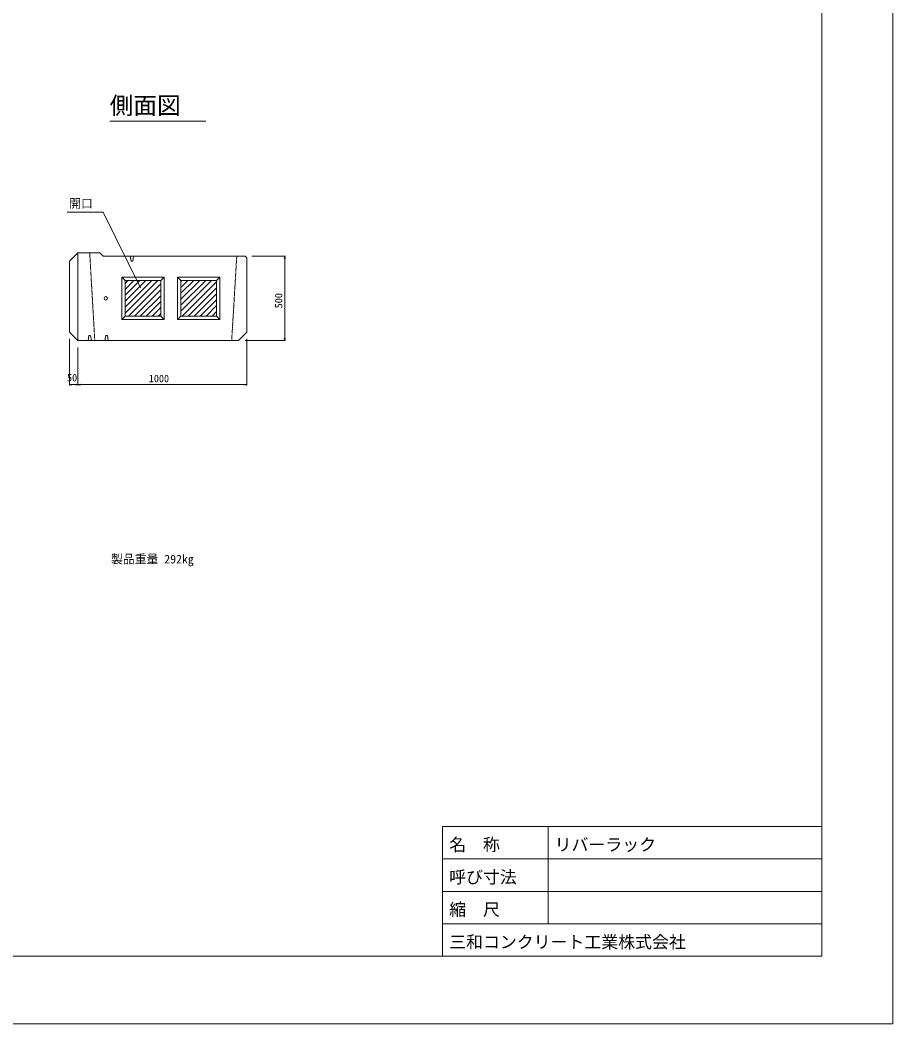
# Model space of a CAD drawing. Units: millimetres on the paper. Extents: x -6 to 835, y 0 to 594.
# Drawn here: x 577 to 835.2, y 0.4 to 297.4 of the extents above; entities that cross this region are included whole.
import ezdxf
from ezdxf.enums import TextEntityAlignment as Align

# ---------------------------------------------------------------- set-up
doc = ezdxf.new("R2010")
doc.units = ezdxf.units.MM
doc.linetypes.add('USER1', pattern=[0.375, 0.25, -0.125])
for name, color, linetype, lineweight in [('0_2', 7, 'Continuous', 18), ('D-STR-DIM（寸法）', 7, 'Continuous', 18), ('D-STR-STRn（構造物）', 7, 'Continuous', 18), ('D-STR-TXT（文字）', 2, 'Continuous', 18), ('D-STR（構造物外形線）', 1, 'Continuous', 18), ('D-TTL(外枠）', 2, 'Continuous', 18), ('D-TTL-LINE（枠内）', 2, 'Continuous', 18), ('DEFPOINTS_3', 8, 'Continuous', 18)]:
    doc.layers.add(name, color=color, linetype=linetype, lineweight=lineweight)
doc.layers.add('D-TTL-TXT（文字）', color=7, linetype='Continuous')
doc.styles.add('ＭＳ ゴシック', font='')
doc.styles.get('ＭＳ ゴシック').set_extended_font_data('MS Gothic')

msp = doc.modelspace()

# ---------------------------------------------------------------- linework, layer by layer
at = {"layer": '0_2'}
for p, q in [((655.117, 226.863), (655.242, 227.613)), ((655.242, 227.613), (655.367, 226.863)), ((655.242, 202.613), (655.117, 203.363)), ((655.367, 203.363), (655.242, 202.613)), ((591.554, 189.575), (592.304, 189.7)), ((592.304, 189.45), (591.554, 189.575)), ((593.304, 189.7), (594.054, 189.575)), ((594.054, 189.575), (593.304, 189.45)), ((594.054, 189.575), (594.804, 189.7)), ((594.804, 189.45), (594.054, 189.575)), ((643.304, 189.7), (644.054, 189.575)), ((644.054, 189.575), (643.304, 189.45))]:
    msp.add_line(p, q, dxfattribs=at)
at = {"layer": '0_2', "color": 9}
for p, q in [((655.242, 227.613), (655.242, 227.513)), ((655.242, 202.613), (655.242, 202.713)), ((591.554, 189.575), (591.654, 189.575)), ((594.054, 189.575), (593.954, 189.575)), ((594.054, 189.575), (594.154, 189.575)), ((644.054, 189.575), (643.954, 189.575))]:
    msp.add_line(p, q, dxfattribs=at)
at = {"layer": 'D-STR-DIM（寸法）'}
for p, q in [((645.554, 227.613), (655.492, 227.613)), ((655.242, 227.513), (655.242, 202.713)), ((591.554, 203.113), (591.554, 189.325)), ((643.554, 202.613), (655.492, 202.613)), ((644.054, 203.113), (644.054, 189.325)), ((594.054, 200.613), (594.054, 189.325)), ((594.054, 200.613), (594.054, 189.325)), ((591.654, 189.575), (593.954, 189.575)), ((594.154, 189.575), (643.954, 189.575))]:
    msp.add_line(p, q, dxfattribs=at)
at = {"layer": 'D-STR-STRn（構造物）'}
for p, q in [((608.054, 219.536), (608.88, 220.363)), ((608.054, 217.769), (610.648, 220.363)), ((608.054, 216.001), (612.415, 220.363)), ((608.054, 214.233), (614.183, 220.363)), ((608.054, 212.465), (615.951, 220.363)), ((608.054, 210.697), (617.719, 220.363)), ((624.554, 220.126), (624.79, 220.363)), ((624.554, 218.359), (626.558, 220.363)), ((624.554, 216.591), (628.325, 220.363)), ((624.554, 214.823), (630.093, 220.363)), ((624.554, 213.055), (631.861, 220.363)), ((624.554, 211.288), (633.629, 220.363)), ((624.896, 209.863), (635.054, 220.02)), ((608.987, 209.863), (618.554, 219.43)), ((610.754, 209.863), (618.554, 217.662)), ((626.664, 209.863), (635.054, 218.252)), ((612.522, 209.863), (618.554, 215.894)), ((614.29, 209.863), (618.554, 214.126)), ((628.432, 209.863), (635.054, 216.484)), ((630.2, 209.863), (635.054, 214.717)), ((616.058, 209.863), (618.554, 212.359)), ((631.968, 209.863), (635.054, 212.949)), ((633.735, 209.863), (635.054, 211.181)), ((617.825, 209.863), (618.554, 210.591))]:
    msp.add_line(p, q, dxfattribs=at)
at = {"layer": 'D-STR-TXT（文字）'}
for p, q in [((601.583, 240.61), (590.872, 240.61)), ((612.551, 218.258), (601.583, 240.61))]:
    msp.add_line(p, q, dxfattribs=at)
at = {"layer": 'D-STR（構造物外形線）'}
for p, q in [((591.554, 226.113), (594.054, 228.613)), ((591.554, 205.113), (591.554, 226.113)), ((594.054, 202.613), (594.054, 228.613)), ((594.054, 228.613), (600.554, 228.613)), ((600.554, 228.613), (601.554, 227.613)), ((601.554, 227.613), (643.554, 227.613)), ((609.554, 227.613), (609.804, 226.113)), ((609.804, 226.113), (610.304, 226.113)), ((610.304, 226.113), (610.554, 227.613)), ((643.554, 227.613), (644.054, 227.113)), ((644.054, 205.113), (644.054, 227.113)), ((607.054, 221.363), (608.054, 220.363)), ((607.054, 221.363), (619.554, 221.363)), ((607.054, 208.863), (607.054, 221.363)), ((608.054, 209.863), (608.054, 220.363)), ((608.054, 220.363), (618.554, 220.363)), ((618.554, 220.363), (619.554, 221.363)), ((618.554, 209.863), (618.554, 220.363)), ((619.554, 208.863), (619.554, 221.363)), ((623.554, 221.363), (624.554, 220.363)), ((623.554, 221.363), (636.054, 221.363)), ((623.554, 208.863), (623.554, 221.363)), ((624.554, 209.863), (624.554, 220.363)), ((624.554, 220.363), (635.054, 220.363)), ((635.054, 220.363), (636.054, 221.363)), ((635.054, 209.863), (635.054, 220.363)), ((636.054, 208.863), (636.054, 221.363)), ((607.054, 208.863), (608.054, 209.863)), ((607.054, 208.863), (619.554, 208.863)), ((608.054, 209.863), (618.554, 209.863)), ((618.554, 209.863), (619.554, 208.863)), ((623.554, 208.863), (624.554, 209.863)), ((623.554, 208.863), (636.054, 208.863)), ((624.554, 209.863), (635.054, 209.863)), ((635.054, 209.863), (636.054, 208.863)), ((591.554, 205.113), (594.054, 202.613)), ((641.554, 202.613), (644.054, 205.113)), ((594.054, 202.613), (641.554, 202.613)), ((597.054, 202.613), (597.304, 204.113)), ((597.304, 204.113), (597.804, 204.113)), ((597.804, 204.113), (598.054, 202.613)), ((602.054, 202.613), (602.304, 204.113)), ((602.304, 204.113), (602.804, 204.113)), ((602.804, 204.113), (603.054, 202.613))]:
    msp.add_line(p, q, dxfattribs=at)
at = {"layer": 'D-STR（構造物外形線）', "linetype": 'USER1'}
for p, q in [((597.554, 228.613), (599.054, 202.613)), ((639.554, 202.613), (641.054, 227.613))]:
    msp.add_line(p, q, dxfattribs=at)
at = {"layer": 'D-STR（構造物外形線）'}
msp.add_circle((602.304, 215.113), 0.5, dxfattribs=at)
at = {"layer": 'D-TTL(外枠）'}
for p, q in [((814.155, 20.437), (814.155, 574.437)), ((701.954, 58.837), (814.155, 58.837)), ((701.954, 58.837), (701.954, 20.437)), ((733.154, 58.837), (733.154, 30.037)), ((701.954, 49.237), (814.155, 49.237)), ((701.954, 39.637), (814.155, 39.637)), ((701.954, 30.037), (814.155, 30.037)), ((814.155, 20.437), (19.155, 20.437))]:
    msp.add_line(p, q, dxfattribs=at)
at = {"layer": 'D-TTL-LINE（枠内）'}
msp.add_line((603.518, 267.563), (631.862, 267.563), dxfattribs=at)
at = {"layer": 'DEFPOINTS_3'}
for p, q in [((835.155, 0.437), (835.155, 594.437)), ((-5.845, 0.437), (835.155, 0.437))]:
    msp.add_line(p, q, dxfattribs=at)

# ---------------------------------------------------------------- texts
at = {"layer": 'D-STR-STRn（構造物）', "style": 'ＭＳ ゴシック'}
msp.add_text('500', height=2.199, rotation=90, dxfattribs=at).set_placement((655.192, 212.181), align=Align.BOTTOM_LEFT)
for s, p in [('50', (590.847, 189.881)), ('1000', (615.041, 189.625))]:
    msp.add_text(s, height=2.199, dxfattribs=at).set_placement(p, align=Align.BOTTOM_LEFT)
at = {"layer": 'D-STR-TXT（文字）', "color": 7, "style": 'ＭＳ ゴシック'}
for s, p in [('開口', (591.493, 241.116)), ('製品重量 292kg', (603.86, 135.902))]:
    msp.add_text(s, height=2.566, dxfattribs=at).set_placement(p, align=Align.BOTTOM_LEFT)
at = {"layer": 'D-TTL-TXT（文字）', "style": 'ＭＳ ゴシック'}
for s, height, p in [('側面図', 5.132, (603.463, 268.058)), ('名\u3000称', 3.666, (703.885, 50.55)), ('リバーラック', 3.666, (735.085, 50.55)), ('呼び寸法', 3.666, (703.885, 40.95)), ('縮\u3000尺', 3.666, (703.885, 31.35)), ('三和コンクリート工業株式会社', 3.666, (703.885, 21.75))]:
    msp.add_text(s, height=height, dxfattribs=at).set_placement(p, align=Align.BOTTOM_LEFT)

doc.saveas('drawing.dxf')
